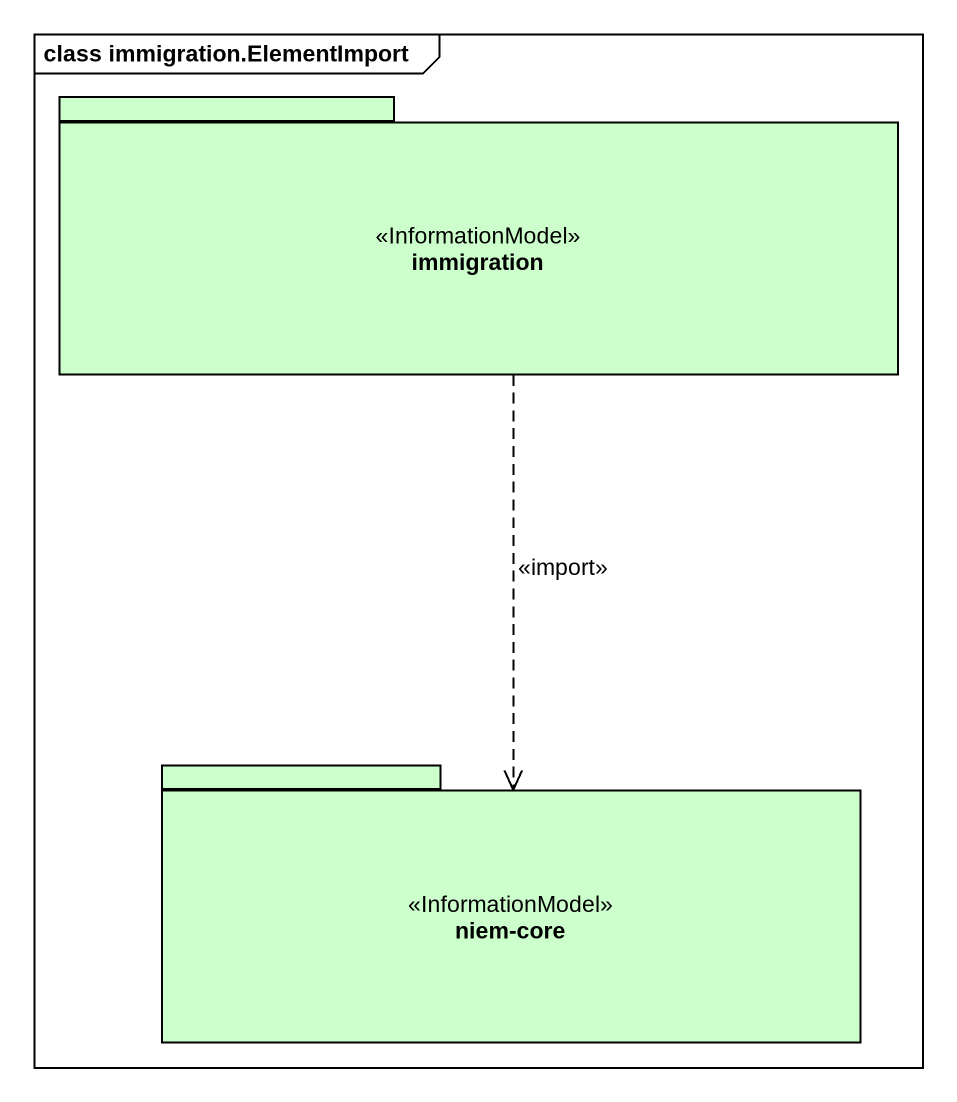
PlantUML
@startuml
mainframe class immigration.ElementImport
package immigration <<InformationModel>> #CCFFCC {
}
package "niem-core" as niem_core <<InformationModel>> #CCFFCC {
}
immigration ..> niem_core : <<import>>
@enduml
